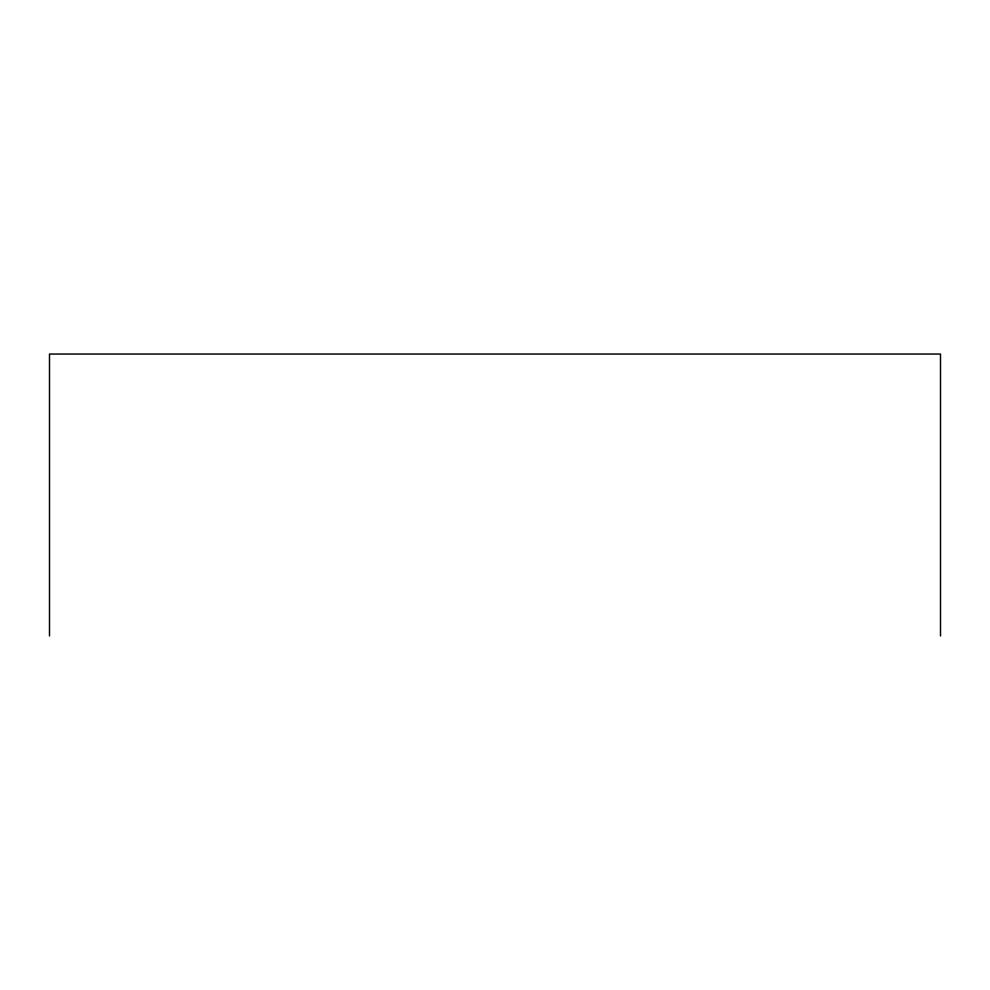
<?xml version="1.0" encoding="UTF-8"?>
<svg xmlns="http://www.w3.org/2000/svg" width="990" height="990" viewBox="0 0 990 990"><rect width="100%" height="100%" fill="white"/><g stroke="black" fill="none" stroke-linecap="round" stroke-linejoin="round"><path stroke-width="1.49" d="M940.5 635.951L940.5 354.049L49.5 354.049L49.5 635.951"/></g></svg>
